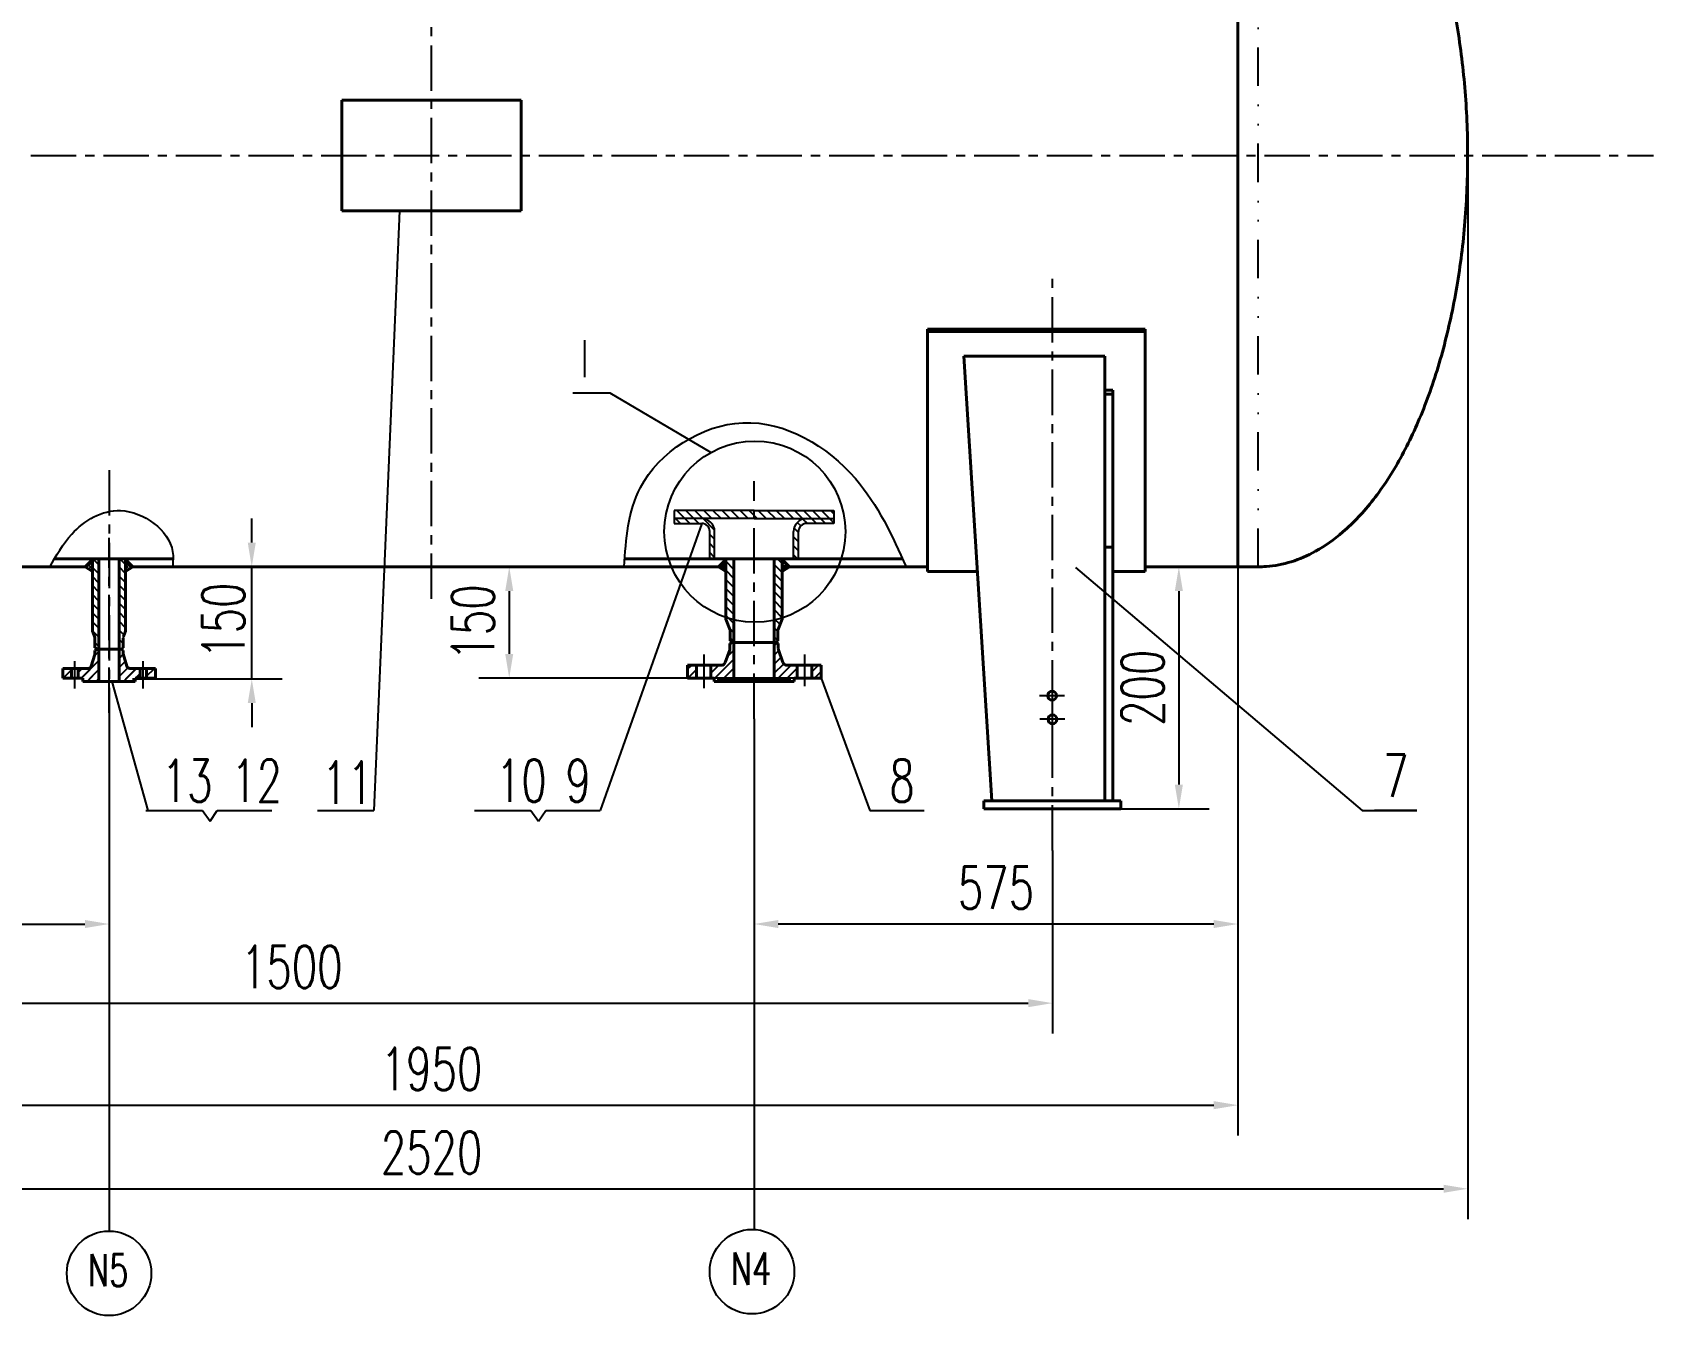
# Model space of a CAD drawing. Extents: x 24660 to 37528, y 564 to 6864.
# Drawn here: x 26463 to 28474, y 3521 to 5112 of the extents above; entities that cross this region are included whole.
import ezdxf

# ---------------------------------------------------------------- set-up
doc = ezdxf.new("R2010")
doc.units = 0
doc.header["$LTSCALE"] = 150
doc.linetypes.add('CENTER', pattern=[2, 1.25, -0.25, 0.25, -0.25])
doc.linetypes.add('DIVIDE2', pattern=[15.875, 6.35, -3.175, 0, -3.175, 0, -3.175])
doc.layers.get('0').update_dxf_attribs({"linetype": 'CONTINUOUS'})
doc.layers.get('DEFPOINTS').update_dxf_attribs({"linetype": 'CONTINUOUS'})
for name, color, linetype in [('01', 7, 'CONTINUOUS'), ('02', 1, 'CONTINUOUS'), ('05', 4, 'CENTER'), ('08', 1, 'CONTINUOUS'), ('10', 1, 'CONTINUOUS'), ('11', 1, 'CONTINUOUS'), ('TITLE', 9, 'CONTINUOUS'), ('文字', 3, 'CONTINUOUS'), ('破折线', 1, 'CONTINUOUS')]:
    doc.layers.add(name, color=color, linetype=linetype)
doc.styles.add('FSDBHZ', font='TXT.SHX', dxfattribs={"width": 0.707, "bigfont": 'HZFS.SHX'})
doc.styles.add('HQ', font='txt.shx', dxfattribs={"width": 0.7, "bigfont": 'gbcbig.shx'})
doc.dimstyles.new('STANDARD$0', dxfattribs={"dimscale": 15, "dimtxt": 5, "dimasz": 5, "dimexe": 2.5, "dimexo": 0, "dimgap": 1.25, "dimtad": 1, "dimdec": 0, "dimdsep": 46, "dimtxsty": 'FSDBHZ', "dimcen": 0, "dimaunit": 1, "dimadec": 0, "dimazin": 0, "dimtfac": 1, "dimtdec": 3, "dimtmove": 0, "dimatfit": 3, "dimfxl": 1, "dimtolj": 1, "dimarcsym": 0})

# ---------------------------------------------------------------- blocks, each defined once
blk = doc.blocks.new('*D9')
at = {"layer": '08', "color": 0, "lineweight": -2, "transparency": 16777216}
for p, q in [((25673.1, 4959.8), (25673.1, 3641.1)), ((28243.1, 4959.8), (28243.1, 3641.1)), ((25703.1, 3678.6), (28213.1, 3678.6))]:
    blk.add_line(p, q, dxfattribs=at)
at = {"layer": '08', "color": 0, "transparency": 16777216}
for points in [[(25703.1, 3683.6), (25703.1, 3673.6), (25673.1, 3678.6)], [(28213.1, 3683.6), (28213.1, 3673.6), (28243.1, 3678.6)]]:
    blk.add_solid(points, dxfattribs=at)
at = {"layer": 'DEFPOINTS', "color": 0, "transparency": 16777216}
for p in [(25673.1, 4959.8), (28243.1, 4959.8), (28243.1, 3678.6)]:
    blk.add_point(p, dxfattribs=at)
at = {"layer": '08', "color": 0, "transparency": 16777216, "insert": (26958.1, 3723.6), "char_height": 52.5, "attachment_point": 5, "style": 'HQ'}
blk.add_mtext('\\A1;2520', dxfattribs=at)
blk = doc.blocks.new('*D10')
at = {"color": 0, "lineweight": -2, "transparency": 16777216}
for p, q in [((25958.1, 4449.8), (25958.1, 3744.8)), ((27958.1, 4449.8), (27958.1, 3744.8)), ((25988.1, 3782.3), (27928.1, 3782.3))]:
    blk.add_line(p, q, dxfattribs=at)
at = {"color": 0, "transparency": 16777216}
for points in [[(25988.1, 3787.3), (25988.1, 3777.3), (25958.1, 3782.3)], [(27928.1, 3787.3), (27928.1, 3777.3), (27958.1, 3782.3)]]:
    blk.add_solid(points, dxfattribs=at)
at = {"layer": 'DEFPOINTS', "color": 0, "transparency": 16777216}
for p in [(25958.1, 4449.8), (27958.1, 4449.8), (27958.1, 3782.3)]:
    blk.add_point(p, dxfattribs=at)
at = {"color": 0, "transparency": 16777216, "insert": (26958.1, 3827.3), "char_height": 52.5, "attachment_point": 5, "style": 'HQ'}
blk.add_mtext('\\A1;1950', dxfattribs=at)
blk = doc.blocks.new('*D12')
at = {"layer": '08', "color": 0, "lineweight": -2, "transparency": 16777216}
for p, q in [((25958.1, 4449.8), (25958.1, 3969.4)), ((26558.1, 4244.1), (26558.1, 3969.4)), ((25988.1, 4006.9), (26528.1, 4006.9))]:
    blk.add_line(p, q, dxfattribs=at)
at = {"layer": '08', "color": 0, "transparency": 16777216}
for points in [[(25988.1, 4011.9), (25988.1, 4001.9), (25958.1, 4006.9)], [(26528.1, 4011.9), (26528.1, 4001.9), (26558.1, 4006.9)]]:
    blk.add_solid(points, dxfattribs=at)
at = {"layer": 'DEFPOINTS', "color": 0, "transparency": 16777216}
for p in [(25958.1, 4449.8), (26558.1, 4244.1), (26558.1, 4006.9)]:
    blk.add_point(p, dxfattribs=at)
at = {"layer": '08', "color": 0, "transparency": 16777216, "insert": (26258.1, 4051.9), "char_height": 52.5, "attachment_point": 5, "style": 'HQ'}
blk.add_mtext('\\A1;575', dxfattribs=at)
blk = doc.blocks.new('*D13')
at = {"layer": '08', "color": 0, "lineweight": -2, "transparency": 16777216}
for p, q in [((27958.1, 4449.8), (27958.1, 3969.4)), ((27358.1, 4261.4), (27358.1, 3969.4)), ((27928.1, 4006.9), (27388.1, 4006.9))]:
    blk.add_line(p, q, dxfattribs=at)
at = {"layer": '08', "color": 0, "transparency": 16777216}
for points in [[(27388.1, 4011.9), (27388.1, 4001.9), (27358.1, 4006.9)], [(27928.1, 4011.9), (27928.1, 4001.9), (27958.1, 4006.9)]]:
    blk.add_solid(points, dxfattribs=at)
at = {"layer": 'DEFPOINTS', "color": 0, "transparency": 16777216}
for p in [(27958.1, 4449.8), (27358.1, 4261.4), (27358.1, 4006.9)]:
    blk.add_point(p, dxfattribs=at)
at = {"layer": '08', "color": 0, "transparency": 16777216, "insert": (27658.1, 4051.9), "char_height": 52.5, "attachment_point": 5, "style": 'HQ'}
blk.add_mtext('\\A1;575', dxfattribs=at)
blk = doc.blocks.new('*D16')
at = {"layer": '08', "color": 0, "lineweight": -2, "transparency": 16777216}
for p, q in [((27843.1, 4449.8), (27922.4, 4449.8)), ((27884.9, 4419.8), (27884.9, 4179.8)), ((27813.1, 4149.8), (27922.4, 4149.8))]:
    blk.add_line(p, q, dxfattribs=at)
at = {"layer": '08', "color": 0, "transparency": 16777216}
for points in [[(27879.9, 4419.8), (27889.9, 4419.8), (27884.9, 4449.8)], [(27879.9, 4179.8), (27889.9, 4179.8), (27884.9, 4149.8)]]:
    blk.add_solid(points, dxfattribs=at)
at = {"layer": 'DEFPOINTS', "color": 0, "transparency": 16777216}
for p in [(27843.1, 4449.8), (27813.1, 4149.8), (27884.9, 4149.8)]:
    blk.add_point(p, dxfattribs=at)
at = {"layer": '08', "color": 0, "transparency": 16777216, "insert": (27839.9, 4299.8), "char_height": 52.5, "attachment_point": 5, "rotation": 90, "style": 'HQ'}
blk.add_mtext('\\A1;200', dxfattribs=at)
blk = doc.blocks.new('*D21')
at = {"layer": '08', "color": 0, "lineweight": -2, "transparency": 16777216}
for p, q in [((26735.1, 4479.8), (26735.1, 4509.8)), ((26603.3, 4449.8), (26772.6, 4449.8)), ((26735.1, 4310.8), (26735.1, 4449.8)), ((26587.1, 4310.8), (26772.6, 4310.8)), ((26735.1, 4280.8), (26735.1, 4250.8))]:
    blk.add_line(p, q, dxfattribs=at)
at = {"layer": '08', "color": 0, "transparency": 16777216}
for points in [[(26730.1, 4479.8), (26740.1, 4479.8), (26735.1, 4449.8)], [(26730.1, 4280.8), (26740.1, 4280.8), (26735.1, 4310.8)]]:
    blk.add_solid(points, dxfattribs=at)
at = {"layer": 'DEFPOINTS', "color": 0, "transparency": 16777216}
for p in [(26603.3, 4449.8), (26735.1, 4449.8), (26587.1, 4310.8)]:
    blk.add_point(p, dxfattribs=at)
at = {"layer": '08', "color": 0, "transparency": 16777216, "insert": (26700, 4383), "char_height": 52.5, "attachment_point": 5, "rotation": 90, "style": 'HQ'}
blk.add_mtext('\\A1;150', dxfattribs=at)
blk = doc.blocks.new('*D22')
at = {"layer": '08', "color": 0, "lineweight": -2, "transparency": 16777216}
for p, q in [((27323.1, 4449.8), (27016.9, 4449.8)), ((27054.4, 4419.8), (27054.4, 4341.8)), ((27408.1, 4311.8), (27016.9, 4311.8))]:
    blk.add_line(p, q, dxfattribs=at)
at = {"layer": '08', "color": 0, "transparency": 16777216}
for points in [[(27049.4, 4419.8), (27059.4, 4419.8), (27054.4, 4449.8)], [(27049.4, 4341.8), (27059.4, 4341.8), (27054.4, 4311.8)]]:
    blk.add_solid(points, dxfattribs=at)
at = {"layer": 'DEFPOINTS', "color": 0, "transparency": 16777216}
for p in [(27323.1, 4449.8), (27054.4, 4311.8), (27408.1, 4311.8)]:
    blk.add_point(p, dxfattribs=at)
at = {"layer": '08', "color": 0, "transparency": 16777216, "insert": (27009.4, 4380.8), "char_height": 52.5, "attachment_point": 5, "rotation": 90, "style": 'HQ'}
blk.add_mtext('\\A1;150', dxfattribs=at)
blk = doc.blocks.new('*D64')
at = {"layer": '08', "color": 0, "lineweight": -2, "transparency": 16777216}
for p, q in [((27728.1, 4098), (27728.1, 3871.3)), ((26188.1, 4066.2), (26188.1, 3871.3)), ((26218.1, 3908.8), (27698.1, 3908.8))]:
    blk.add_line(p, q, dxfattribs=at)
at = {"layer": '08', "color": 0, "transparency": 16777216}
for points in [[(26218.1, 3913.8), (26218.1, 3903.8), (26188.1, 3908.8)], [(27698.1, 3913.8), (27698.1, 3903.8), (27728.1, 3908.8)]]:
    blk.add_solid(points, dxfattribs=at)
at = {"layer": 'DEFPOINTS', "color": 0, "transparency": 16777216}
for p in [(27728.1, 4098), (26188.1, 4066.2), (27728.1, 3908.8)]:
    blk.add_point(p, dxfattribs=at)
at = {"layer": '08', "color": 0, "transparency": 16777216, "insert": (26784.7, 3953.8), "char_height": 52.5, "attachment_point": 5, "style": 'HQ'}
blk.add_mtext('\\A1;1500', dxfattribs=at)

msp = doc.modelspace()

# ---------------------------------------------------------------- hatches: boundary and pattern name
at = {"layer": '05', "ltscale": 0.3}
h = msp.add_hatch(dxfattribs=at)
h.set_pattern_fill('ANSI31', color=1, scale=2.5, angle=270, style=0)
h.set_pattern_definition([(315, (0, 305.98), (5.61266, 5.61266), [])])
h.paths.add_polyline_path([(27358.1, 4509.6), (27358.1, 4519.6), (27259.1, 4519.6), (27259.1, 4509.6)])
h.paths.add_polyline_path([(27303.1, 4493.6), (27303.1, 4459.8), (27309.1, 4459.8), (27309.1, 4493.6, 0.414214), (27293.1, 4509.6), (27259.1, 4509.6), (27259.1, 4503.6), (27293.1, 4503.6, -0.414214)])
h.paths.add_polyline_path([(27457.1, 4509.6), (27457.1, 4519.6), (27358.1, 4519.6), (27358.1, 4509.6)])
h.paths.add_polyline_path([(27423.1, 4503.6), (27457.1, 4503.6), (27457.1, 4509.6), (27423.1, 4509.6, 0.414214), (27407.1, 4493.6), (27407.1, 4459.8), (27413.1, 4459.8), (27413.1, 4493.6, -0.414214)])
h = msp.add_hatch(dxfattribs=at)
h.set_pattern_fill('ANSI37', color=1, angle=180, style=0)
h.set_pattern_definition([(225, (29137.9623, 9259.855), (2.245064, -2.245064), []), (315, (29137.9623, 9259.855), (2.245064, 2.245064), [])])
h.paths.add_polyline_path([(27393.1, 4443.8), (27402.1, 4449.8), (27395.1, 4456.8), (27395.1, 4459.8), (27393.1, 4459.8)])
h.paths.add_polyline_path([(27323.1, 4443.8), (27323.1, 4459.8), (27321.1, 4459.8), (27321.1, 4456.8), (27314.1, 4449.8)])
h = msp.add_hatch(dxfattribs=at)
h.set_pattern_fill('ANSI31', color=1, scale=2.5, angle=270, style=0)
h.set_pattern_definition([(315, (29137.962, 9466.788), (5.61266, 5.61266), [])])
h.paths.add_polyline_path([(27383.1, 4355.8), (27384.1, 4355.8), (27387.7, 4357.9), (27387.7, 4371.4), (27393.1, 4384.8), (27393.1, 4459.8), (27383.1, 4459.8)])
h.paths.add_polyline_path([(27323.1, 4384.8), (27328.4, 4371.4), (27328.4, 4357.9), (27332.1, 4355.8), (27333.1, 4355.8), (27333.1, 4459.8), (27323.1, 4459.8)])
h = msp.add_hatch(dxfattribs=at)
h.set_pattern_fill('ANSI31', color=1, scale=2.5, angle=180, style=0)
h.set_pattern_definition([(225, (0, 305.98), (5.61266, -5.61266), [])])
h.paths.add_polyline_path([(27286.6, 4327.8), (27275.6, 4327.8), (27275.6, 4311.8), (27286.6, 4311.8)])
h.paths.add_polyline_path([(27317.5, 4327.8), (27304.6, 4327.8), (27304.6, 4311.8), (27308.6, 4311.8), (27308.6, 4307.8), (27314.1, 4307.8), (27314.1, 4310.8), (27333.1, 4310.8), (27333.1, 4355.8), (27332.1, 4355.8), (27330.1, 4355.8), (27328.1, 4354.7), (27328.1, 4348.7, -0.084368), (27327.8, 4347), (27322.2, 4331.2, -0.318708)])
h.paths.add_polyline_path([(27393.9, 4331.2), (27388.3, 4347, -0.084368), (27388.1, 4348.7), (27388.1, 4354.7), (27386.1, 4355.8), (27383.1, 4355.8), (27383.1, 4310.8), (27402.1, 4310.8), (27402.1, 4307.8), (27407.6, 4307.8), (27407.6, 4311.8), (27411.6, 4311.8), (27411.6, 4327.8), (27398.6, 4327.8, -0.318708)])
h.paths.add_polyline_path([(27429.6, 4327.8), (27429.6, 4311.8), (27441.1, 4311.8), (27441.1, 4327.8)])
at = {"layer": '10'}
h = msp.add_hatch(dxfattribs=at)
h.set_pattern_fill('ANSI37', color=256, style=0)
h.set_pattern_definition([(45, (24528.1478, 659.7775), (-2.245064, 2.245064), []), (135, (24528.1478, 659.7775), (-2.245064, -2.245064), [])])
h.paths.add_polyline_path([(26537.6, 4459.8), (26535.6, 4459.8), (26535.6, 4456.8), (26528.6, 4449.8), (26537.6, 4443.8)])
h.paths.add_polyline_path([(26580.6, 4456.8), (26580.6, 4459.8), (26578.6, 4459.8), (26578.6, 4443.8), (26587.6, 4449.8)])
h = msp.add_hatch(dxfattribs=at)
h.set_pattern_fill('ANSI31', color=256, scale=2.5, angle=90, style=0)
h.set_pattern_definition([(135, (24528.148, 452.845), (-5.61266, -5.61266), [])])
h.paths.add_polyline_path([(26570.6, 4347.8), (26572.6, 4347.8), (26575.6, 4349.5), (26575.6, 4361.4, -0.095408), (26575.9, 4363.2), (26578.6, 4369.8), (26578.6, 4459.8), (26570.6, 4459.8)])
h.paths.add_polyline_path([(26545.6, 4459.8), (26537.6, 4459.8), (26537.6, 4369.8), (26540.2, 4363.2, -0.095408), (26540.6, 4361.4), (26540.6, 4349.5), (26543.6, 4347.8), (26545.6, 4347.8)])
h = msp.add_hatch(dxfattribs=at)
h.set_pattern_fill('ANSI31', color=256, scale=2.5, style=0)
h.set_pattern_definition([(45, (24528.148, 452.845), (-5.61266, 5.61266), [])])
h.paths.add_polyline_path([(26604.6, 4311.8), (26615.6, 4311.8), (26615.6, 4323.8), (26604.6, 4323.8)])
h.paths.add_polyline_path([(26587.1, 4310.8), (26587.1, 4307.8), (26590.6, 4307.8), (26590.6, 4311.8), (26596.6, 4311.8), (26596.6, 4323.8), (26584, 4323.8, -0.329795), (26580.2, 4326.6), (26575.6, 4341.8), (26575.6, 4346.1), (26572.6, 4347.8), (26570.6, 4347.8), (26570.6, 4310.8)])
h.paths.add_polyline_path([(26532.1, 4323.8), (26519.6, 4323.8), (26519.6, 4311.8), (26525.6, 4311.8), (26525.6, 4307.8), (26529.1, 4307.8), (26529.1, 4310.8), (26545.6, 4310.8), (26545.6, 4347.8), (26543.6, 4347.8), (26540.6, 4346.1), (26540.6, 4342.4, -0.074273), (26540.4, 4341.2), (26535.9, 4326.6, -0.329795)])
h.paths.add_polyline_path([(26500.6, 4311.8), (26511.6, 4311.8), (26511.6, 4323.8), (26500.6, 4323.8)])
h = msp.add_hatch(dxfattribs=at)
h.set_pattern_fill('ANSI31', color=256, scale=2.5, style=0)
h.set_pattern_definition([(45, (0, 305.98), (-5.61266, 5.61266), [])])
h.paths.add_polyline_path([(26545.6, 4347.8), (26543.6, 4347.8), (26540.6, 4346.1), (26540.6, 4342.4, -0.074273), (26540.4, 4341.2), (26535.9, 4326.6, -0.329795), (26532.1, 4323.8), (26519.6, 4323.8), (26519.6, 4311.8), (26525.6, 4311.8), (26525.6, 4307.8), (26529.1, 4307.8), (26545.6, 4307.8)])
h.paths.add_polyline_path([(26570.6, 4307.8), (26587.1, 4307.8), (26590.6, 4307.8), (26590.6, 4311.8), (26596.6, 4311.8), (26596.6, 4323.8), (26584, 4323.8, -0.329795), (26580.2, 4326.6), (26575.6, 4341.8), (26575.6, 4346.1), (26572.6, 4347.8), (26570.6, 4347.8)])

# ---------------------------------------------------------------- linework, layer by layer
at = {"color": 1, "linetype": 'DIVIDE2', "ltscale": 0.05}
msp.add_line((27983.1, 4449.8), (27983.1, 5469.8), dxfattribs=at)
at = {"color": 0, "linetype": 'ByBlock'}
for p, q in [((27358.1, 4519.6), (27259.1, 4519.6)), ((27293.1, 4509.6), (27259.1, 4509.6)), ((27358.1, 4519.6), (27457.1, 4519.6)), ((27358.1, 4509.6), (27457.1, 4509.6)), ((27423.1, 4509.6), (27457.1, 4509.6)), ((27314.1, 4449.8), (27163.9, 4449.8))]:
    msp.add_line(p, q, dxfattribs=at)
for p, q in [((27259.1, 4519.6), (27259.1, 4509.6)), ((27358.1, 4509.6), (27259.1, 4509.6)), ((27259.1, 4509.6), (27259.1, 4503.6)), ((27358.1, 4509.6), (27457.1, 4509.6)), ((27457.1, 4519.6), (27457.1, 4509.6)), ((27457.1, 4509.6), (27457.1, 4503.6)), ((27259.1, 4503.6), (27293.1, 4503.6)), ((27303.1, 4459.8), (27303.1, 4493.6)), ((27309.1, 4459.8), (27309.1, 4493.6)), ((27407.1, 4459.8), (27407.1, 4493.6)), ((27413.1, 4459.8), (27413.1, 4493.6)), ((27457.1, 4503.6), (27423.1, 4503.6))]:
    msp.add_line(p, q)
at = {"color": 1}
for p, q in [((27358.1, 4221.1), (27358.1, 3628.2)), ((26558.1, 4168.8), (26558.1, 3626.3)), ((27358.1, 3523.5), (27358.1, 3523.3))]:
    msp.add_line(p, q, dxfattribs=at)
for centre, radius, start, end in [((27293.1, 4493.6), 16, 0, 90), ((27423.1, 4493.6), 16, 90, 180), ((27293.1, 4493.6), 10, 0, 90), ((27423.1, 4493.6), 10, 90, 180)]:
    msp.add_arc(centre, radius, start, end)
at = {"layer": '01', "lineweight": 40}
for p, q in [((27958.1, 5469.8), (27958.1, 4449.8)), ((27958.1, 5461.8), (27958.1, 4457.8)), ((27069.2, 5028.4), (26846.9, 5028.4)), ((26846.9, 5028.4), (26846.9, 4891.3)), ((27069.2, 4891.3), (27069.2, 5028.4)), ((26846.9, 4891.3), (27069.2, 4891.3)), ((27843.1, 4744.3), (27573.1, 4744.3)), ((27573.1, 4744.3), (27573.1, 4443.8)), ((27843.1, 4741.6), (27573.1, 4741.6)), ((27843.1, 4744.3), (27843.1, 4443.8)), ((27618.3, 4710.9), (27653.1, 4159.8)), ((27793.1, 4710.9), (27618.3, 4710.9)), ((27793.1, 4710.9), (27793.1, 4159.8)), ((27803.1, 4668.8), (27793.1, 4668.8)), ((27803.1, 4668.8), (27803.1, 4159.8)), ((27803.1, 4663.8), (27793.1, 4663.8)), ((27803.1, 4474.3), (27793.1, 4474.3)), ((26528.6, 4449.8), (26343.1, 4449.8)), ((26490.5, 4459.8), (26637.5, 4459.8)), ((26528.6, 4449.8), (26535.6, 4456.8)), ((26528.6, 4449.8), (26537.6, 4443.8)), ((26535.6, 4456.8), (26535.6, 4459.8)), ((26537.6, 4369.8), (26537.6, 4459.8)), ((26545.6, 4347.8), (26545.6, 4459.8)), ((26570.6, 4347.8), (26570.6, 4459.8)), ((26578.6, 4369.8), (26578.6, 4459.8)), ((26587.6, 4449.8), (26578.6, 4443.8)), ((26580.6, 4456.8), (26580.6, 4459.8)), ((26587.6, 4449.8), (26580.6, 4456.8)), ((27323.1, 4449.8), (26587.6, 4449.8)), ((27542.8, 4459.8), (27197.1, 4459.8)), ((27321.1, 4456.8), (27314.1, 4449.8)), ((27323.1, 4443.8), (27314.1, 4449.8)), ((27321.1, 4459.8), (27321.1, 4456.8)), ((27393.1, 4459.8), (27323.1, 4459.8)), ((27323.1, 4459.8), (27323.1, 4384.8)), ((27333.1, 4459.8), (27333.1, 4355.8)), ((27383.1, 4459.8), (27383.1, 4355.8)), ((27393.1, 4459.8), (27393.1, 4384.8)), ((27573.1, 4449.8), (27393.1, 4449.8)), ((27393.1, 4443.8), (27402.1, 4449.8)), ((27395.1, 4459.8), (27395.1, 4456.8)), ((27395.1, 4456.8), (27402.1, 4449.8)), ((27635.1, 4443.8), (27573.1, 4443.8)), ((27843.1, 4443.8), (27803.1, 4443.8)), ((27963.7, 4449.8), (27843.1, 4449.8)), ((27983.1, 4449.8), (27963.7, 4449.8)), ((27323.1, 4384.8), (27328.4, 4371.4)), ((27393.1, 4384.8), (27387.7, 4371.4)), ((26540.2, 4363.2), (26537.6, 4369.8)), ((26575.9, 4363.2), (26578.6, 4369.8)), ((27328.4, 4371.4), (27328.4, 4357.9)), ((27387.7, 4371.4), (27387.7, 4357.9)), ((26540.6, 4349.5), (26540.6, 4361.4)), ((26543.6, 4347.8), (26540.6, 4349.5)), ((26540.6, 4346.1), (26543.6, 4347.8)), ((26540.6, 4342.4), (26540.6, 4346.1)), ((26545.6, 4347.8), (26543.6, 4347.8)), ((26572.6, 4347.8), (26543.6, 4347.8)), ((26570.6, 4347.8), (26545.6, 4347.8)), ((26545.6, 4307.8), (26545.6, 4347.8)), ((26570.6, 4307.8), (26570.6, 4347.8)), ((26572.6, 4347.8), (26575.6, 4349.5)), ((26575.6, 4346.1), (26572.6, 4347.8)), ((26575.6, 4361.4), (26575.6, 4349.5)), ((26575.6, 4341.8), (26575.6, 4346.1)), ((27327.8, 4347), (27322.2, 4331.2)), ((27330.1, 4355.8), (27328.1, 4354.7)), ((27328.1, 4354.8), (27328.1, 4348.7)), ((27332.1, 4355.8), (27328.4, 4357.9)), ((27330.1, 4355.8), (27333.1, 4355.8)), ((27333.1, 4355.8), (27332.1, 4355.8)), ((27383.1, 4355.8), (27333.1, 4355.8)), ((27333.1, 4355.8), (27333.1, 4310.8)), ((27383.1, 4355.8), (27333.1, 4355.8)), ((27383.1, 4355.8), (27383.1, 4310.8)), ((27386.1, 4355.8), (27383.1, 4355.8)), ((27383.1, 4355.8), (27384.1, 4355.8)), ((27384.1, 4355.8), (27387.7, 4357.9)), ((27386.1, 4355.8), (27388.1, 4354.7)), ((27388.1, 4354.7), (27388.1, 4348.7)), ((27388.3, 4347), (27393.9, 4331.2)), ((26532.1, 4323.8), (26500.6, 4323.8)), ((26500.6, 4311.8), (26500.6, 4323.8)), ((26511.6, 4311.8), (26511.6, 4323.8)), ((26519.6, 4311.8), (26519.6, 4323.8)), ((26540.4, 4341.2), (26535.9, 4326.6)), ((26575.6, 4341.8), (26580.2, 4326.6)), ((26615.6, 4323.8), (26584, 4323.8)), ((26596.6, 4311.8), (26596.6, 4323.8)), ((26604.6, 4311.8), (26604.6, 4323.8)), ((26615.6, 4311.8), (26615.6, 4323.8)), ((27317.5, 4327.8), (27275.6, 4327.8)), ((27275.6, 4311.8), (27275.6, 4327.8)), ((27286.6, 4327.8), (27286.6, 4311.8)), ((27304.6, 4327.8), (27304.6, 4311.8)), ((27441.1, 4327.8), (27398.6, 4327.8)), ((27411.6, 4327.8), (27411.6, 4311.8)), ((27429.6, 4327.8), (27429.6, 4311.8)), ((27441.1, 4311.8), (27441.1, 4327.8)), ((26525.6, 4311.8), (26500.6, 4311.8)), ((26525.6, 4307.8), (26525.6, 4311.8)), ((26529.1, 4307.8), (26525.6, 4307.8)), ((26529.1, 4307.8), (26587.1, 4307.8)), ((26590.6, 4307.8), (26587.1, 4307.8)), ((26615.6, 4311.8), (26590.6, 4311.8)), ((26590.6, 4307.8), (26590.6, 4311.8)), ((27308.6, 4311.8), (27275.6, 4311.8)), ((27308.6, 4311.8), (27308.6, 4307.8)), ((27407.6, 4307.8), (27308.6, 4307.8)), ((27402.1, 4310.8), (27314.1, 4310.8)), ((27314.1, 4310.8), (27314.1, 4307.8)), ((27402.1, 4310.8), (27402.1, 4307.8)), ((27441.1, 4311.8), (27407.6, 4311.8)), ((27407.6, 4311.8), (27407.6, 4307.8)), ((27813.1, 4159.8), (27643.1, 4159.8)), ((27643.1, 4159.8), (27643.1, 4149.8)), ((27813.1, 4149.8), (27643.1, 4149.8)), ((27813.1, 4159.8), (27813.1, 4149.8))]:
    msp.add_line(p, q, dxfattribs=at)
at = {"layer": '01'}
for p, q in [((26578.6, 4459.8), (26537.6, 4459.8)), ((27958.1, 4459.8), (27958.1, 4457.8)), ((26575.9, 4363.2), (26578.6, 4369.8)), ((26570.6, 4347.8), (26572.6, 4347.8))]:
    msp.add_line(p, q, dxfattribs=at)
at = {"layer": '01', "lineweight": 40}
for centre in [(27727.7, 4290), (27728.1, 4260.7)]:
    msp.add_circle(centre, 5.5, dxfattribs=at)
for centre, radius, start, end in [((26535.6, 4361.4), 5, 0, 21.8), ((27323.1, 4348.7), 5, 340.71, 0), ((27393.1, 4348.7), 5, 180, 199.29), ((26532.1, 4327.8), 4, 270, 343.0092), ((26536.6, 4342.4), 4, 343.0092, 0), ((26584, 4327.8), 4, 196.9908, 270), ((27317.5, 4332.8), 5, 270, 340.71), ((27398.6, 4332.8), 5, 199.29, 270)]:
    msp.add_arc(centre, radius, start, end, dxfattribs=at)
at = {"layer": '01'}
msp.add_arc((26580.6, 4361.4), 5, 158.2, 180, dxfattribs=at)
msp.add_arc((26580.6, 4361.4), 5, 158.2, 180, dxfattribs=at)
at = {"layer": '01', "lineweight": 40}
msp.add_open_spline([(27983.1, 5469.8), (27990.8, 5469.8), (27998.5, 5469.2), (28013.8, 5466.5), (28021.4, 5464.6), (28036.4, 5459.4), (28043.9, 5456.1), (28065.3, 5444.9), (28079, 5435.2), (28105.2, 5411.6), (28117.8, 5397.8), (28141.4, 5366.3), (28152.5, 5348.8), (28173, 5310.3), (28182.4, 5289.5), (28199.4, 5245), (28207, 5221.4), (28220.1, 5172.1), (28225.6, 5146.4), (28234.4, 5093.6), (28237.7, 5066.5), (28242.1, 5011.5), (28243.2, 4983.7), (28242.9, 4928.1), (28241.7, 4900.3), (28236.9, 4845.5), (28233.4, 4818.5), (28224.1, 4765.9), (28218.4, 4740.4), (28205, 4691.5), (28197.2, 4668.2), (28179.8, 4624.2), (28170.2, 4603.6), (28149.4, 4565.8), (28138.2, 4548.6), (28114.3, 4517.8), (28101.6, 4504.4), (28077.4, 4483.5), (28066.1, 4475.5), (28044.5, 4463.6), (28034.5, 4459.3), (28014.1, 4453), (28003.8, 4451), (27990, 4450), (27986.5, 4449.8), (27983.1, 4449.8)], degree=3, knots=[3.141593, 3.141593, 3.141593, 3.141593, 3.22719, 3.22719, 3.312787, 3.312787, 3.398384, 3.398384, 3.563603, 3.563603, 3.728821, 3.728821, 3.89404, 3.89404, 4.059258, 4.059258, 4.224477, 4.224477, 4.389695, 4.389695, 4.554914, 4.554914, 4.720132, 4.720132, 4.885351, 4.885351, 5.050569, 5.050569, 5.215787, 5.215787, 5.381006, 5.381006, 5.546224, 5.546224, 5.711443, 5.711443, 5.876661, 5.876661, 6.014069, 6.014069, 6.129343, 6.129343, 6.244617, 6.244617, 6.283185, 6.283185, 6.283185, 6.283185], dxfattribs=at)
at = {"layer": '02'}
for p, q in [((27179.5, 4665.1), (27133.2, 4665.1)), ((27304.6, 4591.7), (27179.5, 4665.1)), ((26561.4, 4307.4), (26606.2, 4147.8)), ((26603.9, 4147.8), (26656.1, 4147.8)), ((26603.9, 4147.8), (26656.1, 4147.8)), ((26606.2, 4147.8), (26673.8, 4147.8)), ((26673.8, 4147.8), (26683.3, 4134.4)), ((26683.3, 4134.4), (26692.3, 4147.8)), ((26692.3, 4147.8), (26759.9, 4147.8)), ((26816.6, 4147.8), (26868.8, 4147.8)), ((26818.9, 4147.8), (26886.5, 4147.8)), ((27011.2, 4147.8), (27063.5, 4147.8)), ((27011.2, 4147.8), (27063.5, 4147.8)), ((27013.6, 4147.8), (27081.2, 4147.8)), ((27081.2, 4147.8), (27090.7, 4134.4)), ((27090.7, 4134.4), (27099.6, 4147.8)), ((27099.6, 4147.8), (27167.2, 4147.8)), ((27501.5, 4147.8), (27569.1, 4147.8)), ((28112.4, 4147.8), (28180, 4147.8)), ((28180, 4147.8), (28127.7, 4147.8))]:
    msp.add_line(p, q, dxfattribs=at)
msp.add_circle((27359, 4493.4), 112.3, dxfattribs=at)
msp.add_spline([(26484.5, 4449.3), (26511.9, 4490.3), (26572.4, 4519.5), (26636.9, 4468.8), (26636.9, 4449.3)], degree=3, dxfattribs=at)
at = {"layer": '05', "color": 1, "ltscale": 0.3}
for p, q in [((26958.1, 4410.1), (26958.1, 6114.9)), ((25471.1, 4959.8), (28473.6, 4959.8)), ((27728.1, 4098), (27728.1, 4814.5)), ((26558.1, 4569.7), (26558.1, 4244.1)), ((27358.1, 4261.4), (27358.1, 4556.1)), ((26558.1, 4268.7), (26558.1, 4485.9)), ((26515.6, 4298.8), (26515.6, 4332.9)), ((26600.6, 4298.8), (26600.6, 4332.9)), ((27295.6, 4341.2), (27295.6, 4299.5)), ((27420.6, 4341.2), (27420.6, 4301.7)), ((27728.1, 4243.5), (27728.1, 4307.3)), ((27743, 4290), (27712, 4290)), ((27743.4, 4260.7), (27712.6, 4260.7))]:
    msp.add_line(p, q, dxfattribs=at)
at = {"layer": '05'}
msp.add_line((27256.6, 4959.8), (27256.6, 4959.8), dxfattribs=at)
msp.add_line((27256.6, 4959.8), (27256.6, 4959.8), dxfattribs=at)
at = {"layer": '08'}
msp.add_spline([(27196.8, 4449.8), (27217.1, 4548), (27344, 4628.4), (27483.7, 4559.1), (27546.6, 4449.8)], degree=3, dxfattribs=at)
at = {"layer": 'DEFPOINTS', "color": 0, "linetype": 'ByBlock'}
msp.add_point((26578.6, 4449.8), dxfattribs=at)
at = {"layer": 'TITLE', "color": 1}
for p, q in [((26918.4, 4891.3), (26886.5, 4147.8)), ((27293.1, 4503.6), (27167.2, 4147.8)), ((27756.7, 4448.8), (28112.4, 4147.8)), ((27441.1, 4311.8), (27501.5, 4147.8))]:
    msp.add_line(p, q, dxfattribs=at)
at = {"layer": '破折线'}
for centre in [(26558.1, 3573.8), (27355.5, 3575.8)]:
    msp.add_circle(centre, 52.4, dxfattribs=at)

# ---------------------------------------------------------------- texts
at = {"layer": '11', "insert": (27134.9, 4732.4), "char_height": 52.5, "width": 65.94, "attachment_point": 1, "style": 'HQ'}
msp.add_mtext('Ⅰ', dxfattribs=at)
at = {"layer": '文字', "color": 1, "style": 'HQ', "width": 0.7}
for s, height, p in [('13', 52.5, (26623.5, 4158.2)), ('12', 52.5, (26709.6, 4158.2)), ('11', 52.5, (26822.2, 4156.1)), ('10', 52.5, (27037.9, 4158.2)), ('9', 52.5, (27124, 4158.2)), ('8', 52.5, (27525.8, 4158.2)), ('7', 52.5, (28138.3, 4164.4)), ('N4', 40, (27329.2, 3559.7)), ('N5', 40, (26531.8, 3557.7))]:
    msp.add_text(s, height=height, dxfattribs=at).set_placement(p)

# ---------------------------------------------------------------- dimensions: what is measured, and where the dimension line sits
at = {"color": 1}
dim = msp.add_linear_dim(base=(27958.1, 3782.3), p1=(25958.1, 4449.8), p2=(27958.1, 4449.8), text='1950', dimstyle='STANDARD$0', override={"dimtxt": 3.5, "dimasz": 2, "dimzin": 0, "dimtxsty": 'HQ', "dimcen": 0.09, "dimaunit": 0, "dimtfac": 0.514286, "dimtix": 1, "dimtofl": 0}, dxfattribs=at)
dim.commit()
dim.dimension.update_dxf_attribs({"geometry": '*D10', "text_midpoint": (26958.1, 3827.3)})
at = {"layer": '08'}
for base, p1, p2, text, picture, middle in [((28243.1, 3678.6), (25673.1, 4959.8), (28243.1, 4959.8), '2520', '*D9', (26958.1, 3723.6)), ((26558.1, 4006.9), (25958.1, 4449.8), (26558.1, 4244.1), '575', '*D12', (26258.1, 4051.9)), ((27358.1, 4006.9), (27958.1, 4449.8), (27358.1, 4261.4), '575', '*D13', (27658.1, 4051.9))]:
    dim = msp.add_linear_dim(base=base, p1=p1, p2=p2, text=text, dimstyle='STANDARD$0', override={"dimtxt": 3.5, "dimasz": 2, "dimzin": 0, "dimtxsty": 'HQ', "dimcen": 0.09, "dimaunit": 0, "dimtfac": 0.514286, "dimtix": 1, "dimtofl": 0}, dxfattribs=at)
    dim.commit()
    dim.dimension.update_dxf_attribs({"geometry": picture, "text_midpoint": middle})
for base, p1, p2, override, picture, middle in [((26735.1, 4449.8), (26587.1, 4310.8), (26603.3, 4449.8), {"dimtxt": 3.5, "dimasz": 2, "dimtad": 2, "dimtxsty": 'HQ', "dimtmove": 2, "dimatfit": 0}, '*D21', (26700, 4383)), ((27054.4, 4311.8), (27323.1, 4449.8), (27408.1, 4311.8), {"dimtxt": 3.5, "dimasz": 2, "dimtad": 2, "dimtxsty": 'HQ', "dimatfit": 0}, '*D22', (27054.4, 4380.8))]:
    dim = msp.add_linear_dim(base=base, p1=p1, p2=p2, angle=90, text='150', dimstyle='STANDARD$0', override=override, dxfattribs=at)
    dim.commit()
    dim.dimension.update_dxf_attribs({"geometry": picture, "text_midpoint": middle, "dimtype": 160})
dim = msp.add_linear_dim(base=(27884.9, 4149.8), p1=(27843.1, 4449.8), p2=(27813.1, 4149.8), angle=90, text='200', dimstyle='STANDARD$0', override={"dimtxt": 3.5, "dimasz": 2, "dimzin": 0, "dimtxsty": 'HQ', "dimcen": 0.09, "dimaunit": 0, "dimtfac": 0.514286, "dimtix": 1, "dimtofl": 0}, dxfattribs=at)
dim.commit()
dim.dimension.update_dxf_attribs({"geometry": '*D16', "text_midpoint": (27839.9, 4299.8)})
dim = msp.add_linear_dim(base=(27728.1, 3908.8), p1=(26188.1, 4066.2), p2=(27728.1, 4098), text='1500', dimstyle='STANDARD$0', override={"dimtxt": 3.5, "dimasz": 2, "dimzin": 0, "dimtxsty": 'HQ', "dimcen": 0.09, "dimaunit": 0, "dimtfac": 0.514286, "dimtix": 1, "dimtofl": 0}, dxfattribs=at)
dim.commit()
dim.dimension.update_dxf_attribs({"geometry": '*D64', "text_midpoint": (26784.7, 3908.8), "dimtype": 160})

doc.saveas('drawing.dxf')
